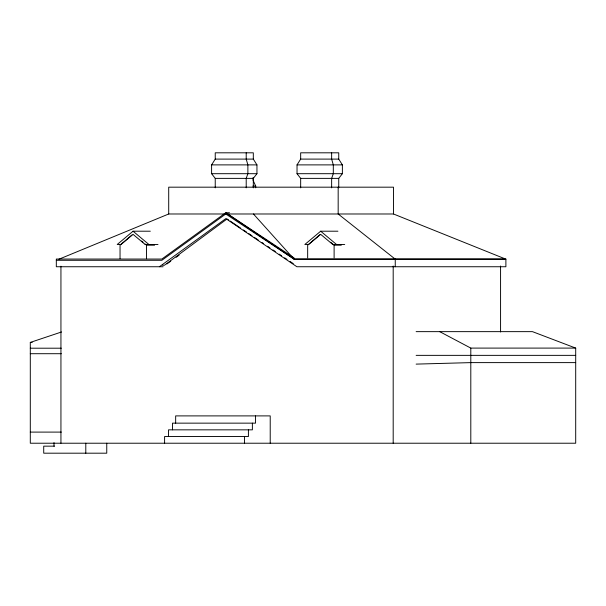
<?xml version="1.0" encoding="UTF-8"?>
<svg xmlns="http://www.w3.org/2000/svg" width="606" height="606" viewBox="0 0 606 606"><rect width="100%" height="100%" fill="white"/><g stroke="black" fill="none" stroke-linecap="round" stroke-linejoin="round"><path stroke-width="0.91" d="M215.236 187.845L215.236 178.376L211.6 173.695L211.6 164.885L215.236 159.098L215.236 152.81L253.316 152.81L253.316 159.098L256.952 164.885L256.952 173.695L253.316 178.376L253.316 187.845M300.667 187.845L300.667 178.376L297.031 173.695L297.031 164.885L300.667 159.098L300.667 152.81L338.746 152.81L338.746 159.098L342.382 164.885L342.382 173.695L338.746 178.376L338.746 187.845M131.873 235.037L120.041 245.195L120.041 258.724M320.195 234.439L307.666 245.195L307.666 257.823M150.303 231.204L133.055 231.204L117.208 244.491L120.965 244.491L133.055 234.355L145.152 244.491L157.992 244.491M337.928 231.204L320.68 231.204L304.833 244.491L308.59 244.491L320.68 234.355L332.777 244.491L344.708 244.491M159.401 266.746L225.871 218.592L296.887 266.746L505.889 266.746L505.889 259.05L294.077 259.05L225.78 212.744L161.863 259.05L56.32 259.05L56.32 266.746L163.105 266.746M166.923 263.974L170.74 261.209M176.088 257.338L179.149 255.118M58.933 259.216L168.71 213.986L225.197 213.986M416.14 331.641L532.454 331.641L575.7 348.094L575.7 443.221L30.3 443.221L30.3 342.413L61.539 331.974M416.14 364.115L470.801 362.615L575.7 362.615M215.236 159.098L253.316 159.098M300.667 159.098L338.746 159.098M211.6 164.885L256.952 164.885M297.031 164.885L342.382 164.885M211.6 173.695L256.952 173.695M297.031 173.695L342.382 173.695M215.236 178.376L253.316 178.376M300.667 178.376L338.746 178.376M252.891 186.065L255.702 186.065L255.702 187.822M229.485 212.744L225.78 212.744L294.077 257.921M226.705 213.986L393.491 213.986L505.889 259.163L294.077 259.163L225.78 213.986L161.863 260.292L56.32 260.292M145.099 243.998L146.485 245.195L154.568 245.195M330.634 242.211L334.111 245.195L341.299 245.195M162.529 265.254L164.408 265.254L227.068 218.948L228.621 220.001M30.3 342.413L32.186 342.413M439.698 331.641L470.801 348.094L575.7 348.094M30.3 348.2L61.32 348.2M30.3 353.707L61.32 353.707M416.14 355.358L575.7 355.358M30.3 432.101L61.32 432.101M54.646 446.16L43.715 446.16L43.715 453.19L106.754 453.19L106.754 443.221M230.182 221.054L240.302 227.879M243.415 229.985L246.528 232.083M248.861 233.658L251.975 235.757M254.308 237.332L258.201 239.961M262.095 242.589L263.655 243.642M267.541 246.263L269.882 247.839M272.995 249.945L275.329 251.52M279.222 254.149L281.555 255.724M284.668 257.823L287.009 259.398M290.123 261.504L293.236 263.602M395.248 259.163L338.171 213.986L338.171 187.178M320.68 231.204L336.535 244.491M133.055 231.204L148.909 244.491M141.615 241.014L143.008 242.211M253.444 213.986L294.077 259.163M255.702 186.065L253.073 180.277L253.073 177.581M500.571 266.011L500.571 331.997M470.801 348.094L470.801 443.221M395.248 259.05L395.248 266.746M393.491 213.986L393.491 187.178L168.71 187.178L168.71 213.986M393.188 266.011L393.188 443.221M334.111 245.195L334.111 257.823M331.641 152.81L331.641 159.098L333.308 164.885L333.308 173.695L331.641 178.376L331.641 187.845M270.215 443.221L270.215 415.898L175.657 415.898L175.657 423.147M255.543 415.898L255.543 423.147L172.498 423.147L172.498 429.843M252.376 423.147L252.376 429.843L168.521 429.843L168.521 436.532M248.407 429.843L248.407 436.532L164.597 436.532L164.597 443.221M246.21 152.81L246.21 159.098L247.877 164.885L247.877 173.695L246.21 178.376L246.21 187.845M244.476 436.532L244.476 443.221M146.485 245.195L146.485 258.724M85.794 443.221L85.794 453.19M60.941 266.201L60.941 443.221M54.002 442.645L54.002 446.16"/></g></svg>
